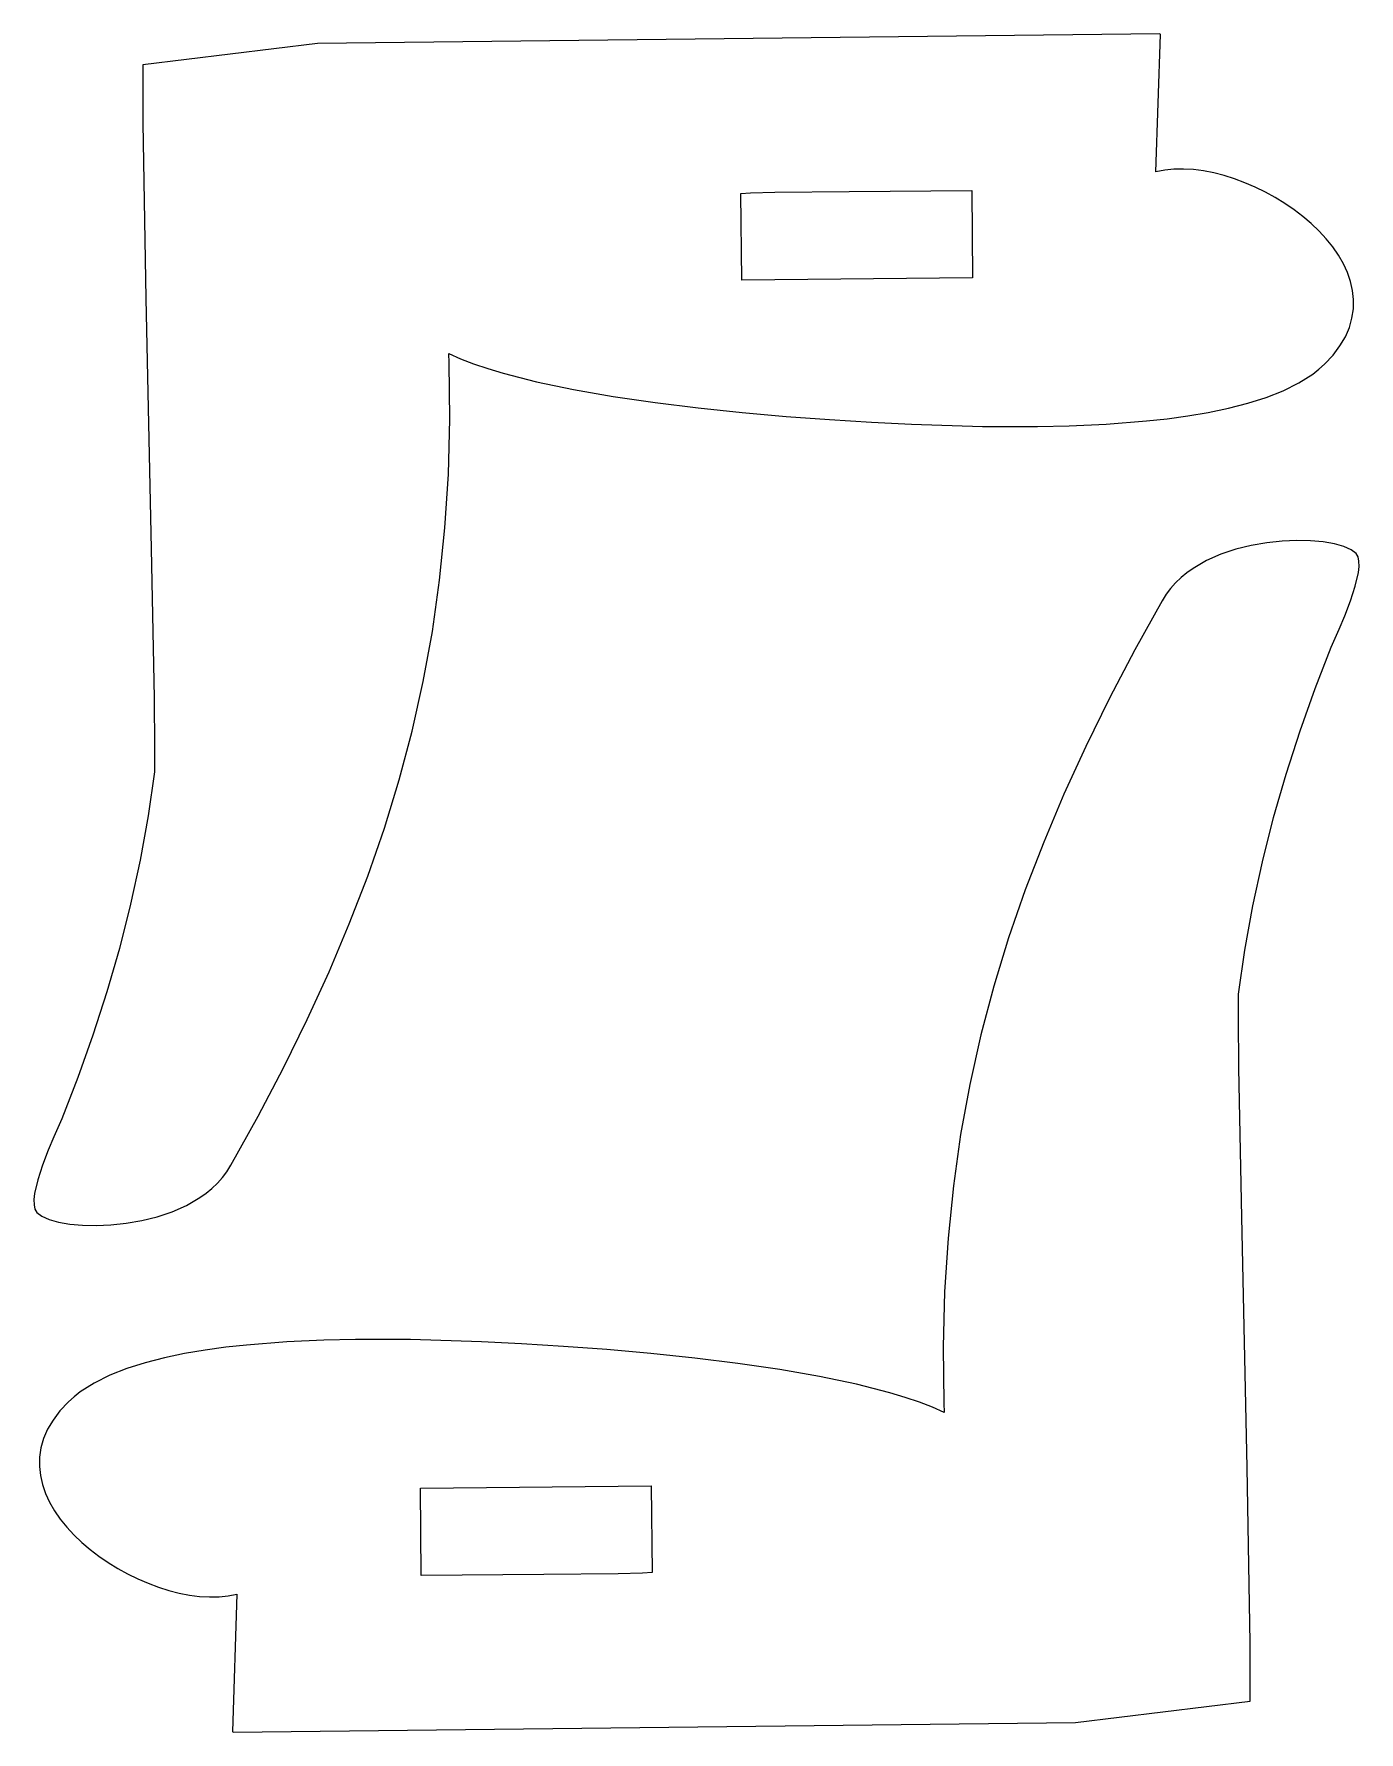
# Model space of a CAD drawing. Header units: centimetres. Extents: x -43.9 to 43.9, y -33.6 to 33.6.
# Drawn here: x 32.43 to 37, y -23.09 to -17.23 of the extents above; entities that cross this region are included whole.
import ezdxf

# ---------------------------------------------------------------- set-up
doc = ezdxf.new("R2010")
doc.units = ezdxf.units.CM
doc.header["$MEASUREMENT"] = 0
doc.layers.add('Camada 1', color=7, linetype='Continuous')

msp = doc.modelspace()

# ---------------------------------------------------------------- linework, layer by layer
at = {"layer": 'Camada 1', "color": 3, "lineweight": 9}
for points in [[(36.31626, -17.22946), (36.31626, -17.22946), (33.4068, -17.26234), (33.4068, -17.26234)], [(36.30277, -17.70506), (36.30277, -17.70506), (36.31874, -17.23155), (36.31874, -17.23155)], [(36.31874, -17.23155), (36.31874, -17.23155), (36.31626, -17.22946), (36.31626, -17.22946)], [(33.4068, -17.26234), (33.4068, -17.26234), (32.80285, -17.33569), (32.80285, -17.33569)], [(32.80285, -17.33569), (32.80285, -17.33569), (32.80381, -17.53749), (32.80381, -17.53749)], [(32.80381, -17.53749), (32.80381, -17.53749), (32.80651, -17.73929), (32.80651, -17.73929)], [(36.33304, -17.69922), (36.33304, -17.69922), (36.30277, -17.70506), (36.30277, -17.70506)], [(36.36482, -17.69615), (36.36482, -17.69615), (36.33304, -17.69922), (36.33304, -17.69922)], [(36.39785, -17.69571), (36.39785, -17.69571), (36.36482, -17.69615), (36.36482, -17.69615)], [(36.43193, -17.69783), (36.43193, -17.69783), (36.39785, -17.69571), (36.39785, -17.69571)], [(36.46682, -17.70238), (36.46682, -17.70238), (36.43193, -17.69783), (36.43193, -17.69783)], [(36.5023, -17.70927), (36.5023, -17.70927), (36.46682, -17.70238), (36.46682, -17.70238)], [(32.80651, -17.73929), (32.80651, -17.73929), (32.81362, -18.14284), (32.81362, -18.14284)], [(36.53813, -17.7184), (36.53813, -17.7184), (36.5023, -17.70927), (36.5023, -17.70927)], [(36.57409, -17.72964), (36.57409, -17.72964), (36.53813, -17.7184), (36.53813, -17.7184)], [(36.60996, -17.74292), (36.60996, -17.74292), (36.57409, -17.72964), (36.57409, -17.72964)], [(36.6455, -17.75812), (36.6455, -17.75812), (36.60996, -17.74292), (36.60996, -17.74292)], [(36.68049, -17.77515), (36.68049, -17.77515), (36.6455, -17.75812), (36.6455, -17.75812)], [(36.7147, -17.79388), (36.7147, -17.79388), (36.68049, -17.77515), (36.68049, -17.77515)], [(36.74791, -17.81423), (36.74791, -17.81423), (36.7147, -17.79388), (36.7147, -17.79388)], [(36.77988, -17.83609), (36.77988, -17.83609), (36.74791, -17.81423), (36.74791, -17.81423)], [(36.81039, -17.85935), (36.81039, -17.85935), (36.77988, -17.83609), (36.77988, -17.83609)], [(36.83921, -17.88391), (36.83921, -17.88391), (36.81039, -17.85935), (36.81039, -17.85935)], [(36.86611, -17.90968), (36.86611, -17.90968), (36.83921, -17.88391), (36.83921, -17.88391)], [(36.89088, -17.93653), (36.89088, -17.93653), (36.86611, -17.90968), (36.86611, -17.90968)], [(36.91326, -17.96438), (36.91326, -17.96438), (36.89088, -17.93653), (36.89088, -17.93653)], [(36.93306, -17.99311), (36.93306, -17.99311), (36.91326, -17.96438), (36.91326, -17.96438)], [(36.95002, -18.02263), (36.95002, -18.02263), (36.93306, -17.99311), (36.93306, -17.99311)], [(36.96394, -18.05283), (36.96394, -18.05283), (36.95002, -18.02263), (36.95002, -18.02263)], [(36.97457, -18.08361), (36.97457, -18.08361), (36.96394, -18.05283), (36.96394, -18.05283)], [(36.9817, -18.11486), (36.9817, -18.11486), (36.97457, -18.08361), (36.97457, -18.08361)], [(32.81362, -18.14284), (32.81362, -18.14284), (32.8325, -19.00638), (32.8325, -19.00638)], [(36.98509, -18.14649), (36.98509, -18.14649), (36.9817, -18.11486), (36.9817, -18.11486)], [(36.98452, -18.17837), (36.98452, -18.17837), (36.98509, -18.14649), (36.98509, -18.14649)], [(36.97057, -18.24253), (36.97057, -18.24253), (36.97975, -18.21042), (36.97975, -18.21042)], [(36.97975, -18.21042), (36.97975, -18.21042), (36.98452, -18.17837), (36.98452, -18.17837)], [(36.93805, -18.30652), (36.93805, -18.30652), (36.95675, -18.2746), (36.95675, -18.2746)], [(36.95675, -18.2746), (36.95675, -18.2746), (36.97057, -18.24253), (36.97057, -18.24253)], [(33.86158, -18.3643), (33.86158, -18.3643), (33.86071, -18.33215), (33.86071, -18.33215)], [(33.86071, -18.33215), (33.86071, -18.33215), (33.90099, -18.35043), (33.90099, -18.35043)], [(36.88513, -18.36949), (36.88513, -18.36949), (36.91425, -18.33818), (36.91425, -18.33818)], [(36.91425, -18.33818), (36.91425, -18.33818), (36.93805, -18.30652), (36.93805, -18.30652)], [(33.86355, -18.55952), (33.86355, -18.55952), (33.86158, -18.3643), (33.86158, -18.3643)], [(33.90099, -18.35043), (33.90099, -18.35043), (33.94571, -18.3679), (33.94571, -18.3679)], [(33.94571, -18.3679), (33.94571, -18.3679), (33.99459, -18.38459), (33.99459, -18.38459)], [(33.99459, -18.38459), (33.99459, -18.38459), (34.04733, -18.40051), (34.04733, -18.40051)], [(34.04733, -18.40051), (34.04733, -18.40051), (34.16318, -18.43011), (34.16318, -18.43011)], [(36.79619, -18.43418), (36.79619, -18.43418), (36.84412, -18.4038), (36.84412, -18.4038)], [(36.84412, -18.4038), (36.84412, -18.4038), (36.86554, -18.38715), (36.86554, -18.38715)], [(36.86554, -18.38715), (36.86554, -18.38715), (36.88513, -18.36949), (36.88513, -18.36949)], [(34.16318, -18.43011), (34.16318, -18.43011), (34.29093, -18.45677), (34.29093, -18.45677)], [(34.29093, -18.45677), (34.29093, -18.45677), (34.42821, -18.48059), (34.42821, -18.48059)], [(36.68306, -18.48415), (36.68306, -18.48415), (36.7422, -18.46088), (36.7422, -18.46088)], [(36.7422, -18.46088), (36.7422, -18.46088), (36.79619, -18.43418), (36.79619, -18.43418)], [(34.42821, -18.48059), (34.42821, -18.48059), (34.57268, -18.50169), (34.57268, -18.50169)], [(34.57268, -18.50169), (34.57268, -18.50169), (34.72195, -18.52016), (34.72195, -18.52016)], [(34.72195, -18.52016), (34.72195, -18.52016), (34.8737, -18.53609), (34.8737, -18.53609)], [(36.48353, -18.53577), (36.48353, -18.53577), (36.55284, -18.52135), (36.55284, -18.52135)], [(36.55284, -18.52135), (36.55284, -18.52135), (36.61964, -18.50421), (36.61964, -18.50421)], [(36.61964, -18.50421), (36.61964, -18.50421), (36.68306, -18.48415), (36.68306, -18.48415)], [(33.85864, -18.74935), (33.85864, -18.74935), (33.86355, -18.55952), (33.86355, -18.55952)], [(34.8737, -18.53609), (34.8737, -18.53609), (35.02555, -18.5496), (35.02555, -18.5496)], [(35.02555, -18.5496), (35.02555, -18.5496), (35.17515, -18.56077), (35.17515, -18.56077)], [(35.17515, -18.56077), (35.17515, -18.56077), (35.32014, -18.56971), (35.32014, -18.56971)], [(35.32014, -18.56971), (35.32014, -18.56971), (35.45818, -18.57653), (35.45818, -18.57653)], [(35.45818, -18.57653), (35.45818, -18.57653), (35.70391, -18.58416), (35.70391, -18.58416)], [(35.89353, -18.58447), (35.89353, -18.58447), (36.00284, -18.58169), (36.00284, -18.58169)], [(36.00284, -18.58169), (36.00284, -18.58169), (36.13052, -18.57596), (36.13052, -18.57596)], [(36.13052, -18.57596), (36.13052, -18.57596), (36.26947, -18.56529), (36.26947, -18.56529)], [(36.26947, -18.56529), (36.26947, -18.56529), (36.34097, -18.5575), (36.34097, -18.5575)], [(36.34097, -18.5575), (36.34097, -18.5575), (36.41262, -18.54774), (36.41262, -18.54774)], [(36.41262, -18.54774), (36.41262, -18.54774), (36.48353, -18.53577), (36.48353, -18.53577)], [(35.70391, -18.58416), (35.70391, -18.58416), (35.89353, -18.58447), (35.89353, -18.58447)], [(33.84691, -18.9343), (33.84691, -18.9343), (33.85864, -18.74935), (33.85864, -18.74935)], [(33.82844, -19.11493), (33.82844, -19.11493), (33.84691, -18.9343), (33.84691, -18.9343)], [(36.68537, -18.9857), (36.68537, -18.9857), (36.63184, -18.99494), (36.63184, -18.99494)], [(36.73806, -18.98016), (36.73806, -18.98016), (36.68537, -18.9857), (36.68537, -18.9857)], [(36.78885, -18.97808), (36.78885, -18.97808), (36.73806, -18.98016), (36.73806, -18.98016)], [(36.83667, -18.97916), (36.83667, -18.97916), (36.78885, -18.97808), (36.78885, -18.97808)], [(36.88047, -18.98316), (36.88047, -18.98316), (36.83667, -18.97916), (36.83667, -18.97916)], [(36.91915, -18.9898), (36.91915, -18.9898), (36.88047, -18.98316), (36.88047, -18.98316)], [(36.95166, -18.99882), (36.95166, -18.99882), (36.91915, -18.9898), (36.91915, -18.9898)], [(32.8325, -19.00638), (32.8325, -19.00638), (32.84215, -19.521), (32.84215, -19.521)], [(36.47697, -19.04759), (36.47697, -19.04759), (36.4308, -19.07433), (36.4308, -19.07433)], [(36.52657, -19.02562), (36.52657, -19.02562), (36.47697, -19.04759), (36.47697, -19.04759)], [(36.57856, -19.00816), (36.57856, -19.00816), (36.52657, -19.02562), (36.52657, -19.02562)], [(36.63184, -18.99494), (36.63184, -18.99494), (36.57856, -19.00816), (36.57856, -19.00816)], [(36.97694, -19.00995), (36.97694, -19.00995), (36.95166, -18.99882), (36.95166, -18.99882)], [(36.99391, -19.02293), (36.99391, -19.02293), (36.97694, -19.00995), (36.97694, -19.00995)], [(37.00051, -19.03425), (37.00051, -19.03425), (36.99391, -19.02293), (36.99391, -19.02293)], [(37.0038, -19.04926), (37.0038, -19.04926), (37.00051, -19.03425), (37.00051, -19.03425)], [(37.00413, -19.06741), (37.00413, -19.06741), (37.0038, -19.04926), (37.0038, -19.04926)], [(36.38914, -19.1061), (36.38914, -19.1061), (36.37034, -19.12398), (36.37034, -19.12398)], [(36.40935, -19.08957), (36.40935, -19.08957), (36.38914, -19.1061), (36.38914, -19.1061)], [(36.4308, -19.07433), (36.4308, -19.07433), (36.40935, -19.08957), (36.40935, -19.08957)], [(36.99111, -19.13546), (36.99111, -19.13546), (37.00187, -19.08819), (37.00187, -19.08819)], [(37.00187, -19.08819), (37.00187, -19.08819), (37.00413, -19.06741), (37.00413, -19.06741)], [(33.80329, -19.29173), (33.80329, -19.29173), (33.82844, -19.11493), (33.82844, -19.11493)], [(36.33745, -19.1638), (36.33745, -19.1638), (36.32362, -19.18586), (36.32362, -19.18586)], [(36.35306, -19.14319), (36.35306, -19.14319), (36.33745, -19.1638), (36.33745, -19.1638)], [(36.37034, -19.12398), (36.37034, -19.12398), (36.35306, -19.14319), (36.35306, -19.14319)], [(36.97445, -19.18672), (36.97445, -19.18672), (36.99111, -19.13546), (36.99111, -19.13546)], [(36.32362, -19.18586), (36.32362, -19.18586), (36.23, -19.35532), (36.23, -19.35532)], [(36.95486, -19.23773), (36.95486, -19.23773), (36.97445, -19.18672), (36.97445, -19.18672)], [(36.90812, -19.34605), (36.90812, -19.34605), (36.93531, -19.28414), (36.93531, -19.28414)], [(36.93531, -19.28414), (36.93531, -19.28414), (36.95486, -19.23773), (36.95486, -19.23773)], [(33.77156, -19.46524), (33.77156, -19.46524), (33.80329, -19.29173), (33.80329, -19.29173)], [(36.23, -19.35532), (36.23, -19.35532), (36.14224, -19.52284), (36.14224, -19.52284)], [(36.85229, -19.48913), (36.85229, -19.48913), (36.90812, -19.34605), (36.90812, -19.34605)], [(33.7333, -19.636), (33.7333, -19.636), (33.77156, -19.46524), (33.77156, -19.46524)], [(36.80016, -19.63535), (36.80016, -19.63535), (36.85229, -19.48913), (36.85229, -19.48913)], [(32.84215, -19.521), (32.84215, -19.521), (32.84412, -19.69596), (32.84412, -19.69596)], [(36.14224, -19.52284), (36.14224, -19.52284), (36.0604, -19.68892), (36.0604, -19.68892)], [(33.68859, -19.8045), (33.68859, -19.8045), (33.7333, -19.636), (33.7333, -19.636)], [(36.75216, -19.78412), (36.75216, -19.78412), (36.80016, -19.63535), (36.80016, -19.63535)], [(36.0604, -19.68892), (36.0604, -19.68892), (35.98456, -19.85409), (35.98456, -19.85409)], [(32.84412, -19.69596), (32.84412, -19.69596), (32.84306, -19.77677), (32.84306, -19.77677)], [(32.84306, -19.77677), (32.84306, -19.77677), (32.82179, -19.92878), (32.82179, -19.92878)], [(33.63751, -19.9713), (33.63751, -19.9713), (33.68859, -19.8045), (33.68859, -19.8045)], [(36.70868, -19.93479), (36.70868, -19.93479), (36.75216, -19.78412), (36.75216, -19.78412)], [(35.98456, -19.85409), (35.98456, -19.85409), (35.91481, -20.01888), (35.91481, -20.01888)], [(32.82179, -19.92878), (32.82179, -19.92878), (32.79436, -20.08139), (32.79436, -20.08139)], [(33.58013, -20.1369), (33.58013, -20.1369), (33.63751, -19.9713), (33.63751, -19.9713)], [(36.67015, -20.08673), (36.67015, -20.08673), (36.70868, -19.93479), (36.70868, -19.93479)], [(35.91481, -20.01888), (35.91481, -20.01888), (35.8512, -20.18381), (35.8512, -20.18381)], [(32.79436, -20.08139), (32.79436, -20.08139), (32.76119, -20.23398), (32.76119, -20.23398)], [(36.63697, -20.23933), (36.63697, -20.23933), (36.67015, -20.08673), (36.67015, -20.08673)], [(33.51653, -20.30184), (33.51653, -20.30184), (33.58013, -20.1369), (33.58013, -20.1369)], [(35.8512, -20.18381), (35.8512, -20.18381), (35.79383, -20.34941), (35.79383, -20.34941)], [(32.76119, -20.23398), (32.76119, -20.23398), (32.72265, -20.38592), (32.72265, -20.38592)], [(36.60954, -20.39193), (36.60954, -20.39193), (36.63697, -20.23933), (36.63697, -20.23933)], [(33.44677, -20.46663), (33.44677, -20.46663), (33.51653, -20.30184), (33.51653, -20.30184)], [(32.72265, -20.38592), (32.72265, -20.38592), (32.67918, -20.5366), (32.67918, -20.5366)], [(35.79383, -20.34941), (35.79383, -20.34941), (35.74274, -20.51622), (35.74274, -20.51622)], [(36.58827, -20.54394), (36.58827, -20.54394), (36.60954, -20.39193), (36.60954, -20.39193)], [(33.37094, -20.6318), (33.37094, -20.6318), (33.44677, -20.46663), (33.44677, -20.46663)], [(35.74274, -20.51622), (35.74274, -20.51622), (35.69803, -20.68472), (35.69803, -20.68472)], [(32.67918, -20.5366), (32.67918, -20.5366), (32.63118, -20.68536), (32.63118, -20.68536)], [(36.58721, -20.62476), (36.58721, -20.62476), (36.58827, -20.54394), (36.58827, -20.54394)], [(33.28911, -20.79788), (33.28911, -20.79788), (33.37094, -20.6318), (33.37094, -20.6318)], [(36.58918, -20.79972), (36.58918, -20.79972), (36.58721, -20.62476), (36.58721, -20.62476)], [(32.63118, -20.68536), (32.63118, -20.68536), (32.57904, -20.83159), (32.57904, -20.83159)], [(35.69803, -20.68472), (35.69803, -20.68472), (35.65978, -20.85547), (35.65978, -20.85547)], [(33.20133, -20.96539), (33.20133, -20.96539), (33.28911, -20.79788), (33.28911, -20.79788)], [(36.59884, -21.31434), (36.59884, -21.31434), (36.58918, -20.79972), (36.58918, -20.79972)], [(32.57904, -20.83159), (32.57904, -20.83159), (32.52321, -20.97466), (32.52321, -20.97466)], [(35.65978, -20.85547), (35.65978, -20.85547), (35.62804, -21.02899), (35.62804, -21.02899)], [(32.52321, -20.97466), (32.52321, -20.97466), (32.49602, -21.03658), (32.49602, -21.03658)], [(33.10771, -21.13486), (33.10771, -21.13486), (33.20133, -20.96539), (33.20133, -20.96539)], [(32.49602, -21.03658), (32.49602, -21.03658), (32.47647, -21.08299), (32.47647, -21.08299)], [(35.62804, -21.02899), (35.62804, -21.02899), (35.60291, -21.20579), (35.60291, -21.20579)], [(32.47647, -21.08299), (32.47647, -21.08299), (32.45688, -21.13399), (32.45688, -21.13399)], [(32.45688, -21.13399), (32.45688, -21.13399), (32.44023, -21.18526), (32.44023, -21.18526)], [(33.07827, -21.17752), (33.07827, -21.17752), (33.09389, -21.15691), (33.09389, -21.15691)], [(33.09389, -21.15691), (33.09389, -21.15691), (33.10771, -21.13486), (33.10771, -21.13486)], [(32.44023, -21.18526), (32.44023, -21.18526), (32.42946, -21.23252), (32.42946, -21.23252)], [(33.02199, -21.23114), (33.02199, -21.23114), (33.04219, -21.2146), (33.04219, -21.2146)], [(33.04219, -21.2146), (33.04219, -21.2146), (33.06099, -21.19674), (33.06099, -21.19674)], [(33.06099, -21.19674), (33.06099, -21.19674), (33.07827, -21.17752), (33.07827, -21.17752)], [(35.60291, -21.20579), (35.60291, -21.20579), (35.58443, -21.38642), (35.58443, -21.38642)], [(32.42946, -21.23252), (32.42946, -21.23252), (32.42721, -21.2533), (32.42721, -21.2533)], [(32.42721, -21.2533), (32.42721, -21.2533), (32.42753, -21.27146), (32.42753, -21.27146)], [(32.42753, -21.27146), (32.42753, -21.27146), (32.43082, -21.28647), (32.43082, -21.28647)], [(32.90476, -21.29509), (32.90476, -21.29509), (32.95437, -21.27313), (32.95437, -21.27313)], [(32.95437, -21.27313), (32.95437, -21.27313), (33.00053, -21.24639), (33.00053, -21.24639)], [(33.00053, -21.24639), (33.00053, -21.24639), (33.02199, -21.23114), (33.02199, -21.23114)], [(32.43082, -21.28647), (32.43082, -21.28647), (32.43742, -21.29778), (32.43742, -21.29778)], [(32.43742, -21.29778), (32.43742, -21.29778), (32.45439, -21.31077), (32.45439, -21.31077)], [(32.45439, -21.31077), (32.45439, -21.31077), (32.47967, -21.32189), (32.47967, -21.32189)], [(32.47967, -21.32189), (32.47967, -21.32189), (32.51219, -21.33091), (32.51219, -21.33091)], [(32.51219, -21.33091), (32.51219, -21.33091), (32.55088, -21.33755), (32.55088, -21.33755)], [(32.69327, -21.34055), (32.69327, -21.34055), (32.74597, -21.33502), (32.74597, -21.33502)], [(32.74597, -21.33502), (32.74597, -21.33502), (32.79949, -21.32577), (32.79949, -21.32577)], [(32.79949, -21.32577), (32.79949, -21.32577), (32.85278, -21.31255), (32.85278, -21.31255)], [(32.85278, -21.31255), (32.85278, -21.31255), (32.90476, -21.29509), (32.90476, -21.29509)], [(36.61771, -22.17787), (36.61771, -22.17787), (36.59884, -21.31434), (36.59884, -21.31434)], [(32.55088, -21.33755), (32.55088, -21.33755), (32.59466, -21.34155), (32.59466, -21.34155)], [(32.59466, -21.34155), (32.59466, -21.34155), (32.64248, -21.34264), (32.64248, -21.34264)], [(32.64248, -21.34264), (32.64248, -21.34264), (32.69327, -21.34055), (32.69327, -21.34055)], [(35.58443, -21.38642), (35.58443, -21.38642), (35.57269, -21.57136), (35.57269, -21.57136)], [(35.57269, -21.57136), (35.57269, -21.57136), (35.56778, -21.76119), (35.56778, -21.76119)], [(33.30082, -21.74476), (33.30082, -21.74476), (33.16186, -21.75542), (33.16186, -21.75542)], [(33.42849, -21.73902), (33.42849, -21.73902), (33.30082, -21.74476), (33.30082, -21.74476)], [(33.5378, -21.73625), (33.5378, -21.73625), (33.42849, -21.73902), (33.42849, -21.73902)], [(33.72742, -21.73656), (33.72742, -21.73656), (33.5378, -21.73625), (33.5378, -21.73625)], [(33.97317, -21.74419), (33.97317, -21.74419), (33.72742, -21.73656), (33.72742, -21.73656)], [(34.11119, -21.75101), (34.11119, -21.75101), (33.97317, -21.74419), (33.97317, -21.74419)], [(32.8785, -21.79937), (32.8785, -21.79937), (32.81169, -21.8165), (32.81169, -21.8165)], [(32.9478, -21.78495), (32.9478, -21.78495), (32.8785, -21.79937), (32.8785, -21.79937)], [(33.01873, -21.77297), (33.01873, -21.77297), (32.9478, -21.78495), (32.9478, -21.78495)], [(33.09036, -21.76322), (33.09036, -21.76322), (33.01873, -21.77297), (33.01873, -21.77297)], [(33.16186, -21.75542), (33.16186, -21.75542), (33.09036, -21.76322), (33.09036, -21.76322)], [(34.25618, -21.75994), (34.25618, -21.75994), (34.11119, -21.75101), (34.11119, -21.75101)], [(34.40579, -21.77112), (34.40579, -21.77112), (34.25618, -21.75994), (34.25618, -21.75994)], [(34.55763, -21.78462), (34.55763, -21.78462), (34.40579, -21.77112), (34.40579, -21.77112)], [(34.70938, -21.80056), (34.70938, -21.80056), (34.55763, -21.78462), (34.55763, -21.78462)], [(34.85866, -21.81903), (34.85866, -21.81903), (34.70938, -21.80056), (34.70938, -21.80056)], [(35.56778, -21.76119), (35.56778, -21.76119), (35.56975, -21.95641), (35.56975, -21.95641)], [(32.68913, -21.85983), (32.68913, -21.85983), (32.63514, -21.88654), (32.63514, -21.88654)], [(32.74827, -21.83657), (32.74827, -21.83657), (32.68913, -21.85983), (32.68913, -21.85983)], [(32.81169, -21.8165), (32.81169, -21.8165), (32.74827, -21.83657), (32.74827, -21.83657)], [(35.00312, -21.84013), (35.00312, -21.84013), (34.85866, -21.81903), (34.85866, -21.81903)], [(35.1404, -21.86395), (35.1404, -21.86395), (35.00312, -21.84013), (35.00312, -21.84013)], [(35.26815, -21.89061), (35.26815, -21.89061), (35.1404, -21.86395), (35.1404, -21.86395)], [(32.58721, -21.91692), (32.58721, -21.91692), (32.56579, -21.93357), (32.56579, -21.93357)], [(32.63514, -21.88654), (32.63514, -21.88654), (32.58721, -21.91692), (32.58721, -21.91692)], [(35.38401, -21.9202), (35.38401, -21.9202), (35.26815, -21.89061), (35.26815, -21.89061)], [(35.43675, -21.93612), (35.43675, -21.93612), (35.38401, -21.9202), (35.38401, -21.9202)], [(32.5462, -21.95122), (32.5462, -21.95122), (32.51708, -21.98253), (32.51708, -21.98253)], [(32.56579, -21.93357), (32.56579, -21.93357), (32.5462, -21.95122), (32.5462, -21.95122)], [(35.48562, -21.95282), (35.48562, -21.95282), (35.43675, -21.93612), (35.43675, -21.93612)], [(35.53035, -21.97029), (35.53035, -21.97029), (35.48562, -21.95282), (35.48562, -21.95282)], [(35.57062, -21.98857), (35.57062, -21.98857), (35.53035, -21.97029), (35.53035, -21.97029)], [(35.56975, -21.95641), (35.56975, -21.95641), (35.57062, -21.98857), (35.57062, -21.98857)], [(32.49328, -22.0142), (32.49328, -22.0142), (32.47459, -22.04612), (32.47459, -22.04612)], [(32.51708, -21.98253), (32.51708, -21.98253), (32.49328, -22.0142), (32.49328, -22.0142)], [(32.46076, -22.07819), (32.46076, -22.07819), (32.45158, -22.11029), (32.45158, -22.11029)], [(32.47459, -22.04612), (32.47459, -22.04612), (32.46076, -22.07819), (32.46076, -22.07819)], [(32.44682, -22.14235), (32.44682, -22.14235), (32.44624, -22.17423), (32.44624, -22.17423)], [(32.45158, -22.11029), (32.45158, -22.11029), (32.44682, -22.14235), (32.44682, -22.14235)], [(32.44624, -22.17423), (32.44624, -22.17423), (32.44963, -22.20586), (32.44963, -22.20586)], [(32.44963, -22.20586), (32.44963, -22.20586), (32.45676, -22.23711), (32.45676, -22.23711)], [(36.62483, -22.58143), (36.62483, -22.58143), (36.61771, -22.17787), (36.61771, -22.17787)], [(32.45676, -22.23711), (32.45676, -22.23711), (32.4674, -22.26788), (32.4674, -22.26788)], [(32.4674, -22.26788), (32.4674, -22.26788), (32.48131, -22.29809), (32.48131, -22.29809)], [(32.48131, -22.29809), (32.48131, -22.29809), (32.49828, -22.32761), (32.49828, -22.32761)], [(32.49828, -22.32761), (32.49828, -22.32761), (32.51807, -22.35634), (32.51807, -22.35634)], [(32.51807, -22.35634), (32.51807, -22.35634), (32.54045, -22.38418), (32.54045, -22.38418)], [(32.54045, -22.38418), (32.54045, -22.38418), (32.56522, -22.41104), (32.56522, -22.41104)], [(32.56522, -22.41104), (32.56522, -22.41104), (32.59212, -22.4368), (32.59212, -22.4368)], [(32.59212, -22.4368), (32.59212, -22.4368), (32.62094, -22.46137), (32.62094, -22.46137)], [(32.62094, -22.46137), (32.62094, -22.46137), (32.65146, -22.48463), (32.65146, -22.48463)], [(32.65146, -22.48463), (32.65146, -22.48463), (32.68343, -22.50649), (32.68343, -22.50649)], [(32.68343, -22.50649), (32.68343, -22.50649), (32.71663, -22.52684), (32.71663, -22.52684)], [(32.71663, -22.52684), (32.71663, -22.52684), (32.75085, -22.54557), (32.75085, -22.54557)], [(32.75085, -22.54557), (32.75085, -22.54557), (32.78583, -22.5626), (32.78583, -22.5626)], [(32.78583, -22.5626), (32.78583, -22.5626), (32.82138, -22.5778), (32.82138, -22.5778)], [(32.82138, -22.5778), (32.82138, -22.5778), (32.85724, -22.59108), (32.85724, -22.59108)], [(32.85724, -22.59108), (32.85724, -22.59108), (32.8932, -22.60232), (32.8932, -22.60232)], [(32.8932, -22.60232), (32.8932, -22.60232), (32.92904, -22.61145), (32.92904, -22.61145)], [(32.92904, -22.61145), (32.92904, -22.61145), (32.96452, -22.61834), (32.96452, -22.61834)], [(32.96452, -22.61834), (32.96452, -22.61834), (32.99941, -22.62288), (32.99941, -22.62288)], [(32.99941, -22.62288), (32.99941, -22.62288), (33.03348, -22.625), (33.03348, -22.625)], [(33.03348, -22.625), (33.03348, -22.625), (33.06652, -22.62456), (33.06652, -22.62456)], [(33.06652, -22.62456), (33.06652, -22.62456), (33.09829, -22.62149), (33.09829, -22.62149)], [(33.09829, -22.62149), (33.09829, -22.62149), (33.12856, -22.61566), (33.12856, -22.61566)], [(33.12856, -22.61566), (33.12856, -22.61566), (33.11259, -23.08916), (33.11259, -23.08916)], [(36.62752, -22.78323), (36.62752, -22.78323), (36.62483, -22.58143), (36.62483, -22.58143)], [(36.62848, -22.98503), (36.62848, -22.98503), (36.62752, -22.78323), (36.62752, -22.78323)], [(36.02453, -23.05838), (36.02453, -23.05838), (36.62848, -22.98503), (36.62848, -22.98503)], [(33.11259, -23.08916), (33.11259, -23.08916), (33.11507, -23.09126), (33.11507, -23.09126)], [(33.11507, -23.09126), (33.11507, -23.09126), (36.02453, -23.05838), (36.02453, -23.05838)]]:
    msp.add_open_spline(points, degree=3, dxfattribs=at)
at = {"layer": 'Camada 1', "lineweight": 9}
for points in [[(34.86912, -17.77986), (34.86912, -17.77986), (34.90252, -17.77763), (34.90252, -17.77763)], [(34.87187, -18.07898), (34.87187, -18.07898), (34.86912, -17.77986), (34.86912, -17.77986)], [(34.90252, -17.77763), (34.90252, -17.77763), (34.98653, -17.77575), (34.98653, -17.77575)], [(34.98653, -17.77575), (34.98653, -17.77575), (35.24301, -17.77296), (35.24301, -17.77296)], [(35.24301, -17.77296), (35.24301, -17.77296), (35.66615, -17.77036), (35.66615, -17.77036)], [(35.66615, -17.77036), (35.66615, -17.77036), (35.66845, -18.07142), (35.66845, -18.07142)], [(35.66845, -18.07142), (35.66845, -18.07142), (34.87187, -18.07898), (34.87187, -18.07898)], [(33.76288, -22.2493), (33.76288, -22.2493), (34.55947, -22.24174), (34.55947, -22.24174)], [(33.76518, -22.55035), (33.76518, -22.55035), (33.76288, -22.2493), (33.76288, -22.2493)], [(34.55947, -22.24174), (34.55947, -22.24174), (34.56222, -22.54086), (34.56222, -22.54086)], [(34.18833, -22.54776), (34.18833, -22.54776), (33.76518, -22.55035), (33.76518, -22.55035)], [(34.4448, -22.54496), (34.4448, -22.54496), (34.18833, -22.54776), (34.18833, -22.54776)], [(34.52881, -22.54308), (34.52881, -22.54308), (34.4448, -22.54496), (34.4448, -22.54496)], [(34.56222, -22.54086), (34.56222, -22.54086), (34.52881, -22.54308), (34.52881, -22.54308)]]:
    msp.add_open_spline(points, degree=3, dxfattribs=at)

doc.saveas('drawing.dxf')
